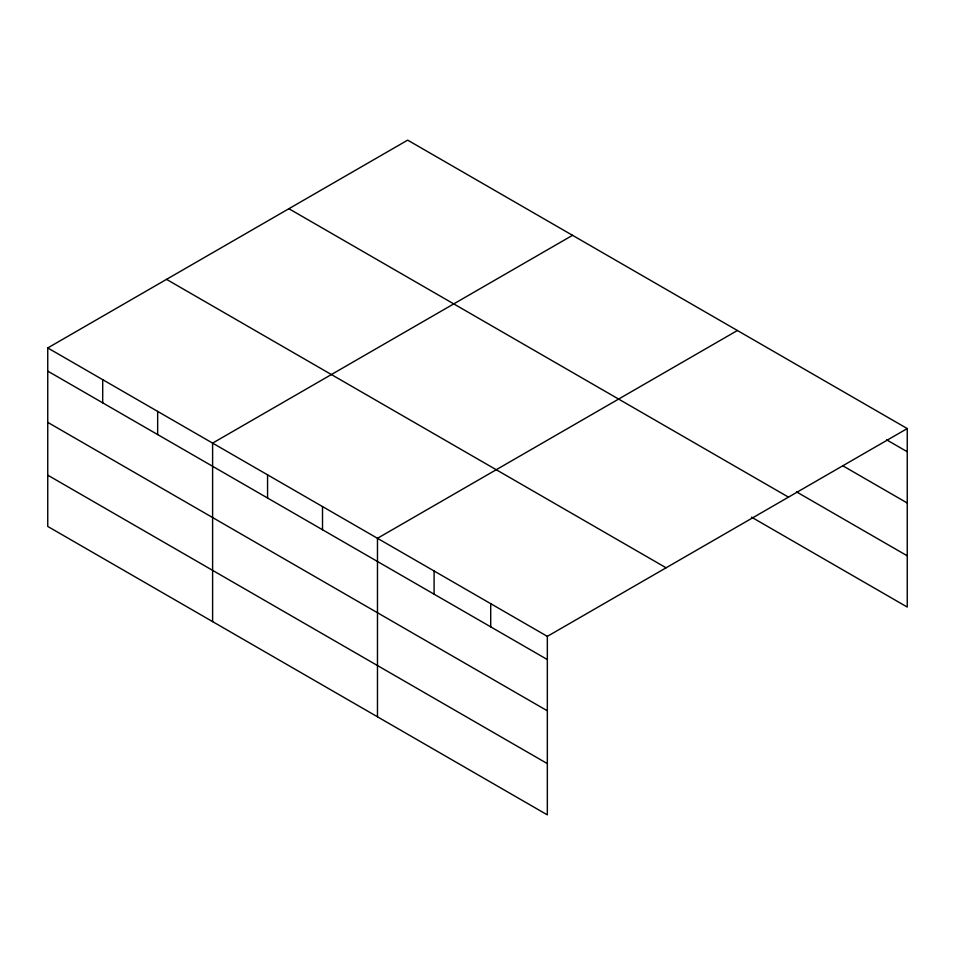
<?xml version="1.0" encoding="UTF-8"?>
<svg xmlns="http://www.w3.org/2000/svg" width="955" height="955" viewBox="0 0 955 955"><rect width="100%" height="100%" fill="white"/><g stroke="black" fill="none" stroke-linecap="round" stroke-linejoin="round"><path stroke-width="1.43" d="M547.334 710.795L547.334 636.364L47.75 347.942L47.75 526.432L547.334 814.866L547.334 710.795L47.75 422.373M751.549 517.168L907.25 607.058L907.25 428.568L407.666 140.134L47.75 347.942M572.534 235.324L212.607 443.12L212.607 621.61M737.391 330.502L377.476 538.298L377.476 716.799M547.334 636.364L907.25 428.568M886.658 439.861L907.25 451.739M842.907 465.849L907.25 502.999M796.589 491.921L907.25 555.81M288.899 208.715L788.472 497.137M166.528 279.361L666.101 567.795M47.75 371.113L547.334 659.547M47.75 475.172L547.334 763.606M490.715 603.679L490.715 626.85M434.095 570.995L434.095 594.165M322.515 506.58L322.515 529.75M267.567 474.85L267.567 498.021M157.659 411.39L157.659 434.573M102.698 379.66L102.698 402.843"/></g></svg>
